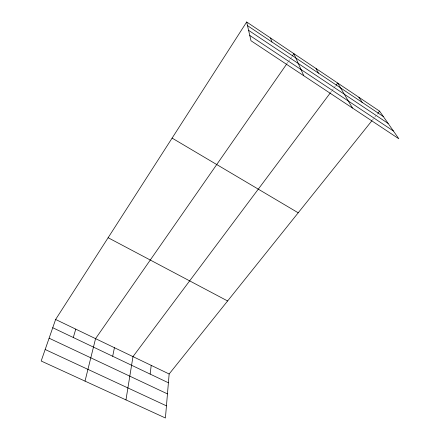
<?xml version="1.0" encoding="UTF-8"?>
<svg xmlns="http://www.w3.org/2000/svg" width="440" height="440" viewBox="0 0 440 440"><rect width="100%" height="100%" fill="white"/><g stroke="black" fill="none" stroke-linecap="round" stroke-linejoin="round"><path stroke-width="0.33" stroke-dasharray="2.2 1.65" d="M287.254 63.206L288.035 62.084M288.425 61.523L289.988 59.279M290.378 58.718L291.94 56.48M330.759 92.29L331.573 91.201M331.98 90.657L333.608 88.484M334.015 87.939L335.643 85.762M372.29 120.263L377.438 113.834"/><path stroke-width="0.66" d="M371.861 120.802L169.147 373.989L165.418 418L41.173 361.009L55.622 319.468L246.675 22L379.583 111.155L398.827 138.765L250.993 40.744L246.675 22M150.15 374.088L151.217 365.382M125.967 399.905L132.979 356.62L330.352 92.835M112.684 356.257L114.428 347.716M85.014 381.123L95.557 338.652L286.864 63.767M73.288 337.507L75.768 329.148M292.331 55.919L293.893 53.675L303.782 75.746M336.05 85.217L337.678 83.045L352.468 108.026M377.867 113.3L379.583 111.155M45.172 349.503L166.447 405.851M49.104 338.201L167.459 393.888M52.745 327.734L168.399 382.778M55.622 319.468L169.147 373.989M108.125 237.721L227.612 300.966M172.106 138.105L298.205 212.795M249.772 35.448L393.421 131.005M248.589 30.322L388.163 123.47M247.517 25.647L383.35 116.556M358.859 97.251L362.197 102.399M316.025 68.519L318.445 73.117M270.562 38.022L271.953 42.004"/></g></svg>
